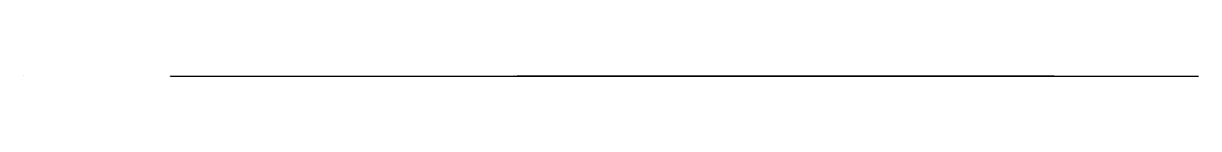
# Model space of a CAD drawing. Header units: metres. Extents: x -1 to 72750024, y 3999 to 4800.
# Drawn here: x 63150003 to 63550024, y 4149 to 4350 of the extents above; entities that cross this region are included whole.
import ezdxf

# ---------------------------------------------------------------- set-up
doc = ezdxf.new("R2010")
doc.units = ezdxf.units.M

msp = doc.modelspace()

# ---------------------------------------------------------------- linework, layer by layer
at = {"color": 7}
for p, q in [((63150003.013, 4350), (63150024.105, 4350)), ((63150003.013, 4350), (63150003.013, 4331.921)), ((63150024.105, 4331.921), (63150003.013, 4331.921)), ((63150006.026, 4343.974), (63150021.092, 4343.974)), ((63150024.105, 4350), (63150024.105, 4331.921)), ((63200000, 4350), (63199998.795, 4350)), ((63200000, 4310), (63199998.795, 4310)), ((63200000, 4270), (63199998.795, 4270)), ((63200000, 4230), (63199998.795, 4230)), ((63200000, 4190), (63199998.795, 4190)), ((63200000, 4150), (63199998.795, 4150)), ((63200000, 4342), (63199999.247, 4342)), ((63200000, 4334), (63199999.247, 4334)), ((63200000, 4326), (63199999.247, 4326)), ((63200000, 4318), (63199999.247, 4318)), ((63200000, 4302), (63199999.247, 4302)), ((63200000, 4294), (63199999.247, 4294)), ((63200000, 4286), (63199999.247, 4286)), ((63200000, 4278), (63199999.247, 4278)), ((63200000, 4262), (63199999.247, 4262)), ((63200000, 4254), (63199999.247, 4254)), ((63200000, 4246), (63199999.247, 4246)), ((63200000, 4238), (63199999.247, 4238)), ((63200000, 4222), (63199999.247, 4222)), ((63200000, 4214), (63199999.247, 4214)), ((63200000, 4206), (63199999.247, 4206)), ((63200000, 4198), (63199999.247, 4198)), ((63200000, 4182), (63199999.247, 4182)), ((63200000, 4174), (63199999.247, 4174)), ((63200000, 4166), (63199999.247, 4166)), ((63200000, 4158), (63199999.247, 4158)), ((63200000, 4150), (63200000, 4350)), ((63200000, 4150), (63550000, 4150)), ((63200000, 4150), (63200000, 4148.795)), ((63210000.001, 4150), (63210000.001, 4149.247)), ((63220000.002, 4150), (63220000.002, 4149.247)), ((63230000.003, 4150), (63230000.003, 4149.247)), ((63240000.003, 4150), (63240000.003, 4149.247)), ((63250000.001, 4150), (63250000.001, 4148.795)), ((63259999.998, 4150), (63259999.998, 4149.247)), ((63269999.996, 4150), (63269999.996, 4149.247)), ((63279999.993, 4150), (63279999.993, 4149.247)), ((63289999.991, 4150), (63289999.991, 4149.247)), ((63300000.002, 4150), (63300000.002, 4148.795)), ((63310000.006, 4150), (63310000.006, 4149.247)), ((63320000.01, 4150), (63320000.01, 4149.247)), ((63330000.015, 4150), (63330000.015, 4149.247)), ((63340000.019, 4150), (63340000.019, 4149.247)), ((63349999.996, 4150), (63349999.996, 4148.795)), ((63360000, 4150), (63360000, 4149.247)), ((63370000.005, 4150), (63370000.005, 4149.247)), ((63380000.009, 4150), (63380000.009, 4149.247)), ((63390000.013, 4150), (63390000.013, 4149.247)), ((63400000.004, 4150), (63400000.004, 4148.795)), ((63410000.008, 4150), (63410000.008, 4149.247)), ((63420000.012, 4150), (63420000.012, 4149.247)), ((63430000.003, 4150), (63430000.003, 4149.247)), ((63439999.994, 4150), (63439999.994, 4149.247)), ((63450000.012, 4150), (63450000.012, 4148.795)), ((63460000.002, 4150), (63460000.002, 4149.247)), ((63469999.993, 4150), (63469999.993, 4149.247)), ((63479999.984, 4150), (63479999.984, 4149.247)), ((63489999.975, 4150), (63489999.975, 4149.247)), ((63499999.992, 4150), (63499999.992, 4148.795)), ((63509999.983, 4150), (63509999.983, 4149.247)), ((63519999.974, 4150), (63519999.974, 4149.247)), ((63529999.964, 4150), (63529999.964, 4149.247)), ((63539999.955, 4150), (63539999.955, 4149.247)), ((63550000, 4150), (63550000, 4148.795)), ((63550003.013, 4350), (63550024.105, 4350)), ((63550003.013, 4350), (63550003.013, 4331.921)), ((63550024.105, 4331.921), (63550003.013, 4331.921)), ((63550006.026, 4343.974), (63550021.092, 4343.974)), ((63550024.105, 4350), (63550024.105, 4331.921))]:
    msp.add_line(p, q, dxfattribs=at)
at = {"color": 4}
for p, q in [((63150006.026, 4339.454), (63150021.092, 4339.454)), ((63229131.17, 4157.635), (63230250.039, 4159.639)), ((63230250.039, 4159.639), (63230258.58, 4158.926)), ((63230258.58, 4158.926), (63230626.289, 4160.178)), ((63230626.289, 4160.178), (63230679.58, 4160.036)), ((63230679.58, 4160.036), (63232547.381, 4162.685)), ((63232547.381, 4162.685), (63234174.82, 4166.815)), ((63234174.82, 4166.815), (63234894.289, 4166.438)), ((63234894.289, 4166.438), (63235106.879, 4167.63)), ((63235106.879, 4167.63), (63235125.48, 4167.904)), ((63235125.48, 4167.904), (63235679.93, 4169.003)), ((63235679.93, 4169.003), (63236087.449, 4170.363)), ((63236087.449, 4170.363), (63236892.648, 4171.024)), ((63236892.648, 4171.024), (63237144.398, 4170.103)), ((63237144.398, 4170.103), (63238221.109, 4172.523)), ((63238221.109, 4172.523), (63238235.141, 4172.676)), ((63238235.141, 4172.676), (63238317.961, 4171.309)), ((63238317.961, 4171.309), (63238369.559, 4172.693)), ((63238369.559, 4172.693), (63238395.199, 4173.16)), ((63238395.199, 4173.16), (63238422.5, 4172.441)), ((63238422.5, 4172.441), (63238646.73, 4173.239)), ((63238646.73, 4173.239), (63238765.02, 4173.254)), ((63238765.02, 4173.254), (63239385.148, 4174.569)), ((63239385.148, 4174.569), (63239392.602, 4175.23)), ((63239392.602, 4175.23), (63240166.289, 4175.509)), ((63240166.289, 4175.509), (63240191.18, 4174.743)), ((63240191.18, 4174.743), (63240203.68, 4175.627)), ((63240203.68, 4175.627), (63240243.98, 4175.59)), ((63240243.98, 4175.59), (63240340.172, 4175.808)), ((63240340.172, 4175.808), (63240529.711, 4175.851)), ((63240529.711, 4175.851), (63240651.91, 4176.376)), ((63240651.91, 4176.376), (63240668.23, 4176.533)), ((63240668.23, 4176.533), (63241222.43, 4176.734)), ((63241222.43, 4176.734), (63241389.301, 4177.695)), ((63241389.301, 4177.695), (63241769.109, 4177.823)), ((63241769.109, 4177.823), (63241824, 4178.271)), ((63241824, 4178.271), (63241846.5, 4176.973)), ((63241846.5, 4176.973), (63242545.461, 4178.179)), ((63242545.461, 4178.179), (63242613.781, 4178.457)), ((63242613.781, 4178.457), (63243063.449, 4180.251)), ((63243063.449, 4180.251), (63243256.711, 4179.958)), ((63243256.711, 4179.958), (63243587.961, 4180.26)), ((63243587.961, 4180.26), (63243673.559, 4180.392)), ((63243673.559, 4180.392), (63243798.469, 4180.561)), ((63243798.469, 4180.561), (63243918.988, 4180.757)), ((63243918.988, 4180.757), (63244157.75, 4181.121)), ((63244157.75, 4181.121), (63244178.238, 4180.496)), ((63244178.238, 4180.496), (63244575.77, 4181.877)), ((63244575.77, 4181.877), (63245518.25, 4183.562)), ((63245518.25, 4183.562), (63245764.57, 4183.646)), ((63245764.57, 4183.646), (63247142.398, 4183.514)), ((63247142.398, 4183.514), (63247240.23, 4184.209)), ((63247240.23, 4184.209), (63247537.578, 4185.885)), ((63247537.578, 4185.885), (63248204.07, 4187.469)), ((63248204.07, 4187.469), (63249075.039, 4187.841)), ((63249075.039, 4187.841), (63250024.781, 4187.817)), ((63250024.781, 4187.817), (63250807.98, 4189.868)), ((63250807.98, 4189.868), (63251673.672, 4190.603)), ((63251673.672, 4190.603), (63251957.289, 4191.005)), ((63251957.289, 4191.005), (63251968, 4190.821)), ((63251968, 4190.821), (63251990.379, 4191.136)), ((63251990.379, 4191.136), (63252326.621, 4191.418)), ((63252326.621, 4191.418), (63252363.809, 4190.843)), ((63252363.809, 4190.843), (63252528.891, 4191.659)), ((63252528.891, 4191.659), (63252640.09, 4191.509)), ((63252640.09, 4191.509), (63252647.34, 4191.698)), ((63252647.34, 4191.698), (63252651.289, 4191.735)), ((63252651.289, 4191.735), (63252820.422, 4191.873)), ((63252820.422, 4191.873), (63252960, 4190.398)), ((63252960, 4190.398), (63252970.648, 4193.215)), ((63252970.648, 4193.215), (63253260.281, 4193.142)), ((63253260.281, 4193.142), (63253643.57, 4192.639)), ((63253643.57, 4192.639), (63254230.922, 4193.392)), ((63254230.922, 4193.392), (63254240.91, 4193.478)), ((63254240.91, 4193.478), (63254378.48, 4193.737)), ((63254378.48, 4193.737), (63254479.09, 4193.73)), ((63254479.09, 4193.73), (63254544.57, 4193.833)), ((63254544.57, 4193.833), (63254628.199, 4193.918)), ((63254628.199, 4193.918), (63254660.738, 4193.976)), ((63254660.738, 4193.976), (63255075.449, 4194.576)), ((63255075.449, 4194.576), (63255286.398, 4194.558)), ((63255286.398, 4194.558), (63255716.68, 4194.805)), ((63255716.68, 4194.805), (63255952.57, 4195.764)), ((63255952.57, 4195.764), (63257579.379, 4196.787)), ((63257579.379, 4196.787), (63257606.102, 4196.663)), ((63257606.102, 4196.663), (63257634.359, 4198.619)), ((63257634.359, 4198.619), (63257848.199, 4197.998)), ((63257848.199, 4197.998), (63257865.641, 4197.493)), ((63257865.641, 4197.493), (63258095.23, 4197.791)), ((63258095.23, 4197.791), (63258186.07, 4198.928)), ((63258186.07, 4198.928), (63258189.988, 4198.174)), ((63258189.988, 4198.174), (63258315.922, 4198.007)), ((63258315.922, 4198.007), (63258421.469, 4198.168)), ((63258421.469, 4198.168), (63258529.539, 4198.141)), ((63258529.539, 4198.141), (63258589.801, 4198.574)), ((63258589.801, 4198.574), (63258707.961, 4198.18)), ((63258707.961, 4198.18), (63258818.012, 4198.537)), ((63258818.012, 4198.537), (63259836.641, 4199.164)), ((63259836.641, 4199.164), (63259896.328, 4200.297)), ((63259896.328, 4200.297), (63260074.141, 4200.59)), ((63260074.141, 4200.59), (63260127.34, 4200.081)), ((63260127.34, 4200.081), (63260368.031, 4201.376)), ((63260368.031, 4201.376), (63260546.129, 4200.43)), ((63260546.129, 4200.43), (63260727.559, 4199.973)), ((63260727.559, 4199.973), (63260834.379, 4200.923)), ((63260834.379, 4200.923), (63262573.16, 4202.94)), ((63262573.16, 4202.94), (63262699.949, 4201.797)), ((63262699.949, 4201.797), (63263508.73, 4204.209)), ((63263508.73, 4204.209), (63264146.801, 4203.33)), ((63264146.801, 4203.33), (63264198.27, 4205.344)), ((63264198.27, 4205.344), (63264281.828, 4204.372)), ((63264281.828, 4204.372), (63264423.32, 4202.03)), ((63264423.32, 4202.03), (63264679.539, 4204.765)), ((63264679.539, 4204.765), (63265119.488, 4206.169)), ((63265119.488, 4206.169), (63265141.629, 4206.628)), ((63265141.629, 4206.628), (63265173.551, 4205.372)), ((63265173.551, 4205.372), (63265997.523, 4203.987)), ((63265997.523, 4203.987), (63266417.227, 4206.656)), ((63266417.227, 4206.656), (63266565.5, 4205.399)), ((63266565.5, 4205.399), (63266956.031, 4205.154)), ((63266956.031, 4205.154), (63266965.898, 4206.585)), ((63266965.898, 4206.585), (63267017.023, 4206.313)), ((63267017.023, 4206.313), (63267038.219, 4207.435)), ((63267038.219, 4207.435), (63267380.43, 4207.451)), ((63267380.43, 4207.451), (63267705.953, 4207.622)), ((63267705.953, 4207.622), (63267968.813, 4209.782)), ((63267968.813, 4209.782), (63269179.258, 4208.864)), ((63269179.258, 4208.864), (63269306.383, 4209.319)), ((63269306.383, 4209.319), (63269362.148, 4209.728)), ((63269362.148, 4209.728), (63269895.859, 4210.739)), ((63269895.859, 4210.739), (63271835.742, 4212.451)), ((63271835.742, 4212.451), (63272025.453, 4212.829)), ((63272025.453, 4212.829), (63273274.203, 4213.291)), ((63273274.203, 4213.291), (63273589.453, 4213.315)), ((63273589.453, 4213.315), (63273972.078, 4212.609)), ((63273972.078, 4212.609), (63274252.156, 4214.555)), ((63274252.156, 4214.555), (63274273.648, 4212.649)), ((63274273.648, 4212.649), (63274345.758, 4214.341)), ((63274345.758, 4214.341), (63275441.93, 4215.409)), ((63275441.93, 4215.409), (63276065.68, 4215.805)), ((63276065.68, 4215.805), (63276301.539, 4216.113)), ((63276301.539, 4216.113), (63276679.57, 4217.223)), ((63276679.57, 4217.223), (63276706.742, 4216.75)), ((63276706.742, 4216.75), (63276755.523, 4216.554)), ((63276755.523, 4216.554), (63276927.523, 4215.959)), ((63276927.523, 4215.959), (63277071.844, 4216.535)), ((63277071.844, 4216.535), (63277131.781, 4215.277)), ((63277131.781, 4215.277), (63277132.547, 4217.56)), ((63277132.547, 4217.56), (63277533.906, 4217.49)), ((63277533.906, 4217.49), (63277847.141, 4218.893)), ((63277847.141, 4218.893), (63278901.273, 4217.931)), ((63278901.273, 4217.931), (63278926.422, 4218.535)), ((63278926.422, 4218.535), (63279102.602, 4218.626)), ((63279102.602, 4218.626), (63279222.883, 4218.859)), ((63279222.883, 4218.859), (63279929.117, 4219.824)), ((63279929.117, 4219.824), (63280087.883, 4217.384)), ((63280087.883, 4217.384), (63280282.57, 4219.872)), ((63280282.57, 4219.872), (63280479.531, 4218.857)), ((63280479.531, 4218.857), (63281033.148, 4220.047)), ((63281033.148, 4220.047), (63281621.18, 4220.18)), ((63281621.18, 4220.18), (63281677.25, 4221.579)), ((63281677.25, 4221.579), (63281792.156, 4221.211)), ((63281792.156, 4221.211), (63281911.406, 4221.548)), ((63281911.406, 4221.548), (63282056.07, 4220.701)), ((63282056.07, 4220.701), (63282429.008, 4221.418)), ((63282429.008, 4221.418), (63283110.313, 4222.732)), ((63283110.313, 4222.732), (63283648.523, 4222.747)), ((63283648.523, 4222.747), (63283854.938, 4222.632)), ((63283854.938, 4222.632), (63283997.797, 4222.586)), ((63283997.797, 4222.586), (63284072.141, 4222.678)), ((63284072.141, 4222.678), (63284447.758, 4223.312)), ((63284447.758, 4223.312), (63284466.211, 4223.292)), ((63284466.211, 4223.292), (63284471.359, 4222.835)), ((63284471.359, 4222.835), (63284894.43, 4223.896)), ((63284894.43, 4223.896), (63285378.82, 4223.919)), ((63285378.82, 4223.919), (63285394.523, 4224.725)), ((63285394.523, 4224.725), (63285424.063, 4223.902)), ((63285424.063, 4223.902), (63285772.961, 4224.385)), ((63285772.961, 4224.385), (63285812.633, 4224.286)), ((63285812.633, 4224.286), (63285872.859, 4224.93)), ((63285872.859, 4224.93), (63285983.758, 4224.552)), ((63285983.758, 4224.552), (63286062.883, 4224.272)), ((63286062.883, 4224.272), (63286183.297, 4225.038)), ((63286183.297, 4225.038), (63286745.07, 4225.724)), ((63286745.07, 4225.724), (63286820.578, 4225.139)), ((63286820.578, 4225.139), (63287024.141, 4225.976)), ((63287024.141, 4225.976), (63287206.727, 4225.398)), ((63287206.727, 4225.398), (63287587.094, 4225.646)), ((63287587.094, 4225.646), (63289557.813, 4226.375)), ((63289557.813, 4226.375), (63290135.906, 4227.531)), ((63290135.906, 4227.531), (63290213.352, 4228.574)), ((63290213.352, 4228.574), (63290232.273, 4228.814)), ((63290232.273, 4228.814), (63290414.203, 4228.819)), ((63290414.203, 4228.819), (63290806.352, 4228.833)), ((63290806.352, 4228.833), (63291126.367, 4228.384)), ((63291126.367, 4228.384), (63292022.609, 4229.639)), ((63292022.609, 4229.639), (63292314.859, 4230.001)), ((63292314.859, 4230.001), (63292324.383, 4229.89)), ((63292324.383, 4229.89), (63292325.602, 4229.862)), ((63292325.602, 4229.862), (63292488.742, 4230.141)), ((63292488.742, 4230.141), (63292511.344, 4230.012)), ((63292511.344, 4230.012), (63292523.594, 4230.027)), ((63292523.594, 4230.027), (63292603.492, 4230.139)), ((63292603.492, 4230.139), (63292729.594, 4229.878)), ((63292729.594, 4229.878), (63292765.477, 4229.981)), ((63292765.477, 4229.981), (63293304.289, 4231.489)), ((63293304.289, 4231.489), (63293500.5, 4230.684)), ((63293500.5, 4230.684), (63293576.703, 4231.042)), ((63293576.703, 4231.042), (63293675.891, 4231.389)), ((63293675.891, 4231.389), (63293813.758, 4230.748)), ((63293813.758, 4230.748), (63294718.891, 4231.883)), ((63294718.891, 4231.883), (63294849.656, 4231.49)), ((63294849.656, 4231.49), (63295123.273, 4232.248)), ((63295123.273, 4232.248), (63295283.992, 4231.977)), ((63295283.992, 4231.977), (63295475.938, 4232.552)), ((63295475.938, 4232.552), (63295811.141, 4232.586)), ((63295811.141, 4232.586), (63296260.547, 4233.457)), ((63296260.547, 4233.457), (63296507.719, 4233.314)), ((63296507.719, 4233.314), (63296535.297, 4233.281)), ((63296535.297, 4233.281), (63296622.117, 4233.95)), ((63296622.117, 4233.95), (63296651.273, 4233.29)), ((63296651.273, 4233.29), (63297116.617, 4233.76)), ((63297116.617, 4233.76), (63297249.008, 4233.983)), ((63297249.008, 4233.983), (63297454.469, 4233.777)), ((63297454.469, 4233.777), (63297991.82, 4234.37)), ((63297991.82, 4234.37), (63298005.383, 4234.627)), ((63298005.383, 4234.627), (63298390.656, 4234.766)), ((63298390.656, 4234.766), (63299031.523, 4235.685)), ((63299031.523, 4235.685), (63299053.93, 4235.068)), ((63299053.93, 4235.068), (63299160.844, 4236.355)), ((63299160.844, 4236.355), (63299189.891, 4235.764)), ((63299189.891, 4235.764), (63299362.688, 4235.04)), ((63299362.688, 4235.04), (63299391.156, 4235.531)), ((63299391.156, 4235.531), (63299684.758, 4235.603)), ((63299684.758, 4235.603), (63300400.898, 4236.992)), ((63300400.898, 4236.992), (63300575.602, 4236.5)), ((63300575.602, 4236.5), (63301208, 4237.327)), ((63301208, 4237.327), (63301246.398, 4236.873)), ((63301246.398, 4236.873), (63301691.102, 4237.435)), ((63301691.102, 4237.435), (63302423.398, 4238.145)), ((63302423.398, 4238.145), (63302965.703, 4238.028)), ((63302965.703, 4238.028), (63303092.898, 4238.803)), ((63303092.898, 4238.803), (63304158.102, 4239.89)), ((63304158.102, 4239.89), (63304311.203, 4239.553)), ((63304311.203, 4239.553), (63304730.898, 4240.085)), ((63304730.898, 4240.085), (63304764.297, 4240.088)), ((63304764.297, 4240.088), (63304845.5, 4239.868)), ((63304845.5, 4239.868), (63304913, 4240.152)), ((63304913, 4240.152), (63305075.398, 4240.505)), ((63305075.398, 4240.505), (63305079.5, 4239.989)), ((63305079.5, 4239.989), (63305194.398, 4239.519)), ((63305194.398, 4239.519), (63305305.102, 4240.224)), ((63305305.102, 4240.224), (63305429.102, 4241.218)), ((63305429.102, 4241.218), (63305636.398, 4239.745)), ((63305636.398, 4239.745), (63305744.5, 4240.455)), ((63305744.5, 4240.455), (63306563.398, 4241.563)), ((63306563.398, 4241.563), (63306629.5, 4241.569)), ((63306629.5, 4241.569), (63306982.203, 4242.017)), ((63306982.203, 4242.017), (63307076.797, 4241.426)), ((63307076.797, 4241.426), (63307360.297, 4241.656)), ((63307360.297, 4241.656), (63307396.102, 4241.226)), ((63307396.102, 4241.226), (63307488.703, 4242.244)), ((63307488.703, 4242.244), (63307618.797, 4242.011)), ((63307618.797, 4242.011), (63307751.898, 4242.245)), ((63307751.898, 4242.245), (63307843.297, 4242.189)), ((63307843.297, 4242.189), (63307944.898, 4241.815)), ((63307944.898, 4241.815), (63308065.203, 4242.37)), ((63308065.203, 4242.37), (63308236.703, 4242.425)), ((63308236.703, 4242.425), (63308346.102, 4242.697)), ((63308346.102, 4242.697), (63308757.898, 4243.162)), ((63308757.898, 4243.162), (63308881.297, 4242.921)), ((63308881.297, 4242.921), (63309076.602, 4243.359)), ((63309076.602, 4243.359), (63309092.602, 4243.5)), ((63309092.602, 4243.5), (63309264.898, 4243.348)), ((63309264.898, 4243.348), (63309305.5, 4242.974)), ((63309305.5, 4242.974), (63309404.203, 4243.351)), ((63309404.203, 4243.351), (63309967.602, 4243.773)), ((63309967.602, 4243.773), (63310620.203, 4244.749)), ((63310620.203, 4244.749), (63310975.297, 4244.89)), ((63310975.297, 4244.89), (63311340, 4244.341)), ((63311340, 4244.341), (63311491.398, 4245.537)), ((63311491.398, 4245.537), (63311558.898, 4244.715)), ((63311558.898, 4244.715), (63311572.102, 4245.324)), ((63311572.102, 4245.324), (63311786.203, 4245.92)), ((63311786.203, 4245.92), (63313309.297, 4246.527)), ((63313309.297, 4246.527), (63313363.102, 4246.495)), ((63313363.102, 4246.495), (63313487.398, 4246.574)), ((63313487.398, 4246.574), (63313590.703, 4245.774)), ((63313590.703, 4245.774), (63314171.797, 4247.12)), ((63314171.797, 4247.12), (63314225.703, 4247.457)), ((63314225.703, 4247.457), (63314313.5, 4245.852)), ((63314313.5, 4245.852), (63314535, 4247.32)), ((63314535, 4247.32), (63315386.398, 4248.111)), ((63315386.398, 4248.111), (63315483.898, 4248.011)), ((63315483.898, 4248.011), (63316100.797, 4247.72)), ((63316100.797, 4247.72), (63316114, 4248.956)), ((63316114, 4248.956), (63316165.5, 4248.825)), ((63316165.5, 4248.825), (63316415.602, 4248.712)), ((63316415.602, 4248.712), (63316619, 4248.163)), ((63316619, 4248.163), (63316786.703, 4248.575)), ((63316786.703, 4248.575), (63317039.398, 4249.415)), ((63317039.398, 4249.415), (63317169, 4247.736)), ((63317169, 4247.736), (63317962.602, 4249.892)), ((63317962.602, 4249.892), (63318229.297, 4250.271)), ((63318229.297, 4250.271), (63319130.203, 4249.424)), ((63319130.203, 4249.424), (63320327.797, 4251.512)), ((63320327.797, 4251.512), (63320490.297, 4251.901)), ((63320490.297, 4251.901), (63320541.602, 4251.802)), ((63320541.602, 4251.802), (63320759.797, 4251.597)), ((63320759.797, 4251.597), (63320899.5, 4251.678)), ((63320899.5, 4251.678), (63321065.297, 4251.745)), ((63321065.297, 4251.745), (63321111.703, 4251.272)), ((63321111.703, 4251.272), (63321180.602, 4251.908)), ((63321180.602, 4251.908), (63321197.398, 4251.933)), ((63321197.398, 4251.933), (63321260.398, 4251.797)), ((63321260.398, 4251.797), (63321519.102, 4252.023)), ((63321519.102, 4252.023), (63321601.602, 4252.711)), ((63321601.602, 4252.711), (63321801.5, 4252.361)), ((63321801.5, 4252.361), (63321892.102, 4252.382)), ((63321892.102, 4252.382), (63322049.297, 4252.384)), ((63322049.297, 4252.384), (63322178.5, 4251.785)), ((63322178.5, 4251.785), (63322183.602, 4252.975)), ((63322183.602, 4252.975), (63322242.898, 4252.557)), ((63322242.898, 4252.557), (63322326.602, 4252.746)), ((63322326.602, 4252.746), (63322823.797, 4253.092)), ((63322823.797, 4253.092), (63322994.703, 4252.368)), ((63322994.703, 4252.368), (63323178.297, 4253.247)), ((63323178.297, 4253.247), (63323213.797, 4253.2)), ((63323213.797, 4253.2), (63323225.602, 4253.239)), ((63323225.602, 4253.239), (63323915.297, 4253.808)), ((63323915.297, 4253.808), (63324121.797, 4253.948)), ((63324121.797, 4253.948), (63324521, 4254.536)), ((63324521, 4254.536), (63325001.102, 4254.023)), ((63325001.102, 4254.023), (63325120.797, 4254.604)), ((63325120.797, 4254.604), (63325265.898, 4254.688)), ((63325265.898, 4254.688), (63325357.203, 4255.083)), ((63325357.203, 4255.083), (63325549.5, 4254.521)), ((63325549.5, 4254.521), (63325598.5, 4254.218)), ((63325598.5, 4254.218), (63326060.297, 4255.114)), ((63326060.297, 4255.114), (63326130.297, 4255.287)), ((63326130.297, 4255.287), (63326711.398, 4255.938)), ((63326711.398, 4255.938), (63326801.5, 4256.158)), ((63326801.5, 4256.158), (63327472.602, 4256.23)), ((63327472.602, 4256.23), (63328505.703, 4256.231)), ((63328505.703, 4256.231), (63328548.602, 4257.169)), ((63328548.602, 4257.169), (63328791.297, 4255.95)), ((63328791.297, 4255.95), (63328972.703, 4257.27)), ((63328972.703, 4257.27), (63328980.102, 4256.59)), ((63328980.102, 4256.59), (63329309.102, 4257.41)), ((63329309.102, 4257.41), (63330414.102, 4258.378)), ((63330414.102, 4258.378), (63330739.602, 4258.26)), ((63330739.602, 4258.26), (63331021.602, 4258.428)), ((63331021.602, 4258.428), (63331131.094, 4258.236)), ((63331131.094, 4258.236), (63331444.094, 4258.694)), ((63331444.094, 4258.694), (63332242.406, 4259.767)), ((63332242.406, 4259.767), (63332255.5, 4259.304)), ((63332255.5, 4259.304), (63332323.5, 4257.55)), ((63332323.5, 4257.55), (63332902.203, 4260.056)), ((63332902.203, 4260.056), (63334001.094, 4260.439)), ((63334001.094, 4260.439), (63334292.703, 4259.485)), ((63334292.703, 4259.485), (63334741.406, 4260.698)), ((63334741.406, 4260.698), (63334887.094, 4261.36)), ((63334887.094, 4261.36), (63335184.203, 4261.318)), ((63335184.203, 4261.318), (63335410.594, 4260.445)), ((63335410.594, 4260.445), (63335628.594, 4261.354)), ((63335628.594, 4261.354), (63335824.797, 4261.324)), ((63335824.797, 4261.324), (63337262.594, 4261.546)), ((63337262.594, 4261.546), (63338163.594, 4263.36)), ((63338163.594, 4263.36), (63339244.406, 4264.308)), ((63339244.406, 4264.308), (63339435.797, 4264.285)), ((63339435.797, 4264.285), (63340819.906, 4265.13)), ((63340819.906, 4265.13), (63343077.5, 4266.244)), ((63343077.5, 4266.244), (63343320.5, 4265.577)), ((63343320.5, 4265.577), (63344239.406, 4265.785)), ((63344239.406, 4265.785), (63345444.5, 4266.326)), ((63345444.5, 4266.326), (63346060.094, 4267.796)), ((63346060.094, 4267.796), (63346184.703, 4267.609)), ((63346184.703, 4267.609), (63346748, 4268.913)), ((63346748, 4268.913), (63347501.906, 4269.209)), ((63347501.906, 4269.209), (63347667.594, 4269.492)), ((63347667.594, 4269.492), (63351770.203, 4269.319)), ((63351770.203, 4269.319), (63352730.5, 4271.882)), ((63352730.5, 4271.882), (63352772.406, 4271.637)), ((63352772.406, 4271.637), (63353299.297, 4271.271)), ((63353299.297, 4271.271), (63354450.703, 4273.283)), ((63354450.703, 4273.283), (63355353.594, 4273.535)), ((63355353.594, 4273.535), (63355683.594, 4274.194)), ((63355683.594, 4274.194), (63356001.906, 4272.763)), ((63356001.906, 4272.763), (63356638.297, 4273.578)), ((63356638.297, 4273.578), (63356827.406, 4274.86)), ((63356827.406, 4274.86), (63358931.5, 4275.544)), ((63358931.5, 4275.544), (63359458.406, 4275.185)), ((63359458.406, 4275.185), (63360959.797, 4276.904)), ((63360959.797, 4276.904), (63361063.297, 4276.543)), ((63361063.297, 4276.543), (63361109.797, 4276.519)), ((63361109.797, 4276.519), (63361536.094, 4276.877)), ((63361536.094, 4276.877), (63362321.203, 4276.787)), ((63362321.203, 4276.787), (63362324.797, 4277.086)), ((63362324.797, 4277.086), (63362625.406, 4277.544)), ((63362625.406, 4277.544), (63363394.5, 4277.335)), ((63363394.5, 4277.335), (63364344.797, 4278.593)), ((63364344.797, 4278.593), (63364576.703, 4279.199)), ((63364576.703, 4279.199), (63365546.703, 4279.259)), ((63365546.703, 4279.259), (63365888.906, 4279.981)), ((63365888.906, 4279.981), (63366458.797, 4279.309)), ((63366458.797, 4279.309), (63366528.203, 4279.206)), ((63366528.203, 4279.206), (63366656.203, 4279.533)), ((63366656.203, 4279.533), (63366897.797, 4280.089)), ((63366897.797, 4280.089), (63368259, 4280.496)), ((63368259, 4280.496), (63368951.797, 4280.93)), ((63368951.797, 4280.93), (63370064.797, 4281.895)), ((63370064.797, 4281.895), (63370967.203, 4281.905)), ((63370967.203, 4281.905), (63372078.297, 4281.12)), ((63372078.297, 4281.12), (63372205, 4283.286)), ((63372205, 4283.286), (63373526, 4283.81)), ((63373526, 4283.81), (63374222.094, 4284.527)), ((63374222.094, 4284.527), (63374551.594, 4283.805)), ((63374551.594, 4283.805), (63374844, 4283.514)), ((63374844, 4283.514), (63376955.406, 4285.626)), ((63376955.406, 4285.626), (63377515.797, 4285.971)), ((63377515.797, 4285.971), (63377958.203, 4285.701)), ((63377958.203, 4285.701), (63379428.297, 4286.799)), ((63379428.297, 4286.799), (63379827.406, 4286.833)), ((63379827.406, 4286.833), (63380274.703, 4287.254)), ((63380274.703, 4287.254), (63380703, 4287.401)), ((63380703, 4287.401), (63380961.5, 4287.519)), ((63380961.5, 4287.519), (63381197.906, 4287.802)), ((63381197.906, 4287.802), (63381936.203, 4288.663)), ((63381936.203, 4288.663), (63383653.797, 4289.275)), ((63383653.797, 4289.275), (63386369.5, 4289.478)), ((63386369.5, 4289.478), (63387722.594, 4291.487)), ((63387722.594, 4291.487), (63389214.297, 4290.645)), ((63389214.297, 4290.645), (63389408.797, 4292.621)), ((63389408.797, 4292.621), (63391891.406, 4293.636)), ((63391891.406, 4293.636), (63395101.703, 4295.248)), ((63395101.703, 4295.248), (63396334.5, 4296.195)), ((63396334.5, 4296.195), (63396793, 4295.172)), ((63396793, 4295.172), (63397581.203, 4296.54)), ((63397581.203, 4296.54), (63400382, 4298.054)), ((63400382, 4298.054), (63400623.906, 4297.104)), ((63400623.906, 4297.104), (63401286.594, 4298.292)), ((63401286.594, 4298.292), (63401892, 4298.471)), ((63401892, 4298.471), (63402288.094, 4298.891)), ((63402288.094, 4298.891), (63402566.703, 4299.337)), ((63402566.703, 4299.337), (63403362.297, 4298.875)), ((63403362.297, 4298.875), (63403595.703, 4299.265)), ((63403595.703, 4299.265), (63404085.703, 4299.932)), ((63404085.703, 4299.932), (63404156.5, 4299.81)), ((63404156.5, 4299.81), (63405374, 4300.141)), ((63405374, 4300.141), (63405785.203, 4300.514)), ((63405785.203, 4300.514), (63405934.906, 4300.414)), ((63405934.906, 4300.414), (63406939.797, 4300.647)), ((63406939.797, 4300.647), (63407100.594, 4300.968)), ((63407100.594, 4300.968), (63407974.406, 4301.792)), ((63407974.406, 4301.792), (63408258.906, 4302.044)), ((63408258.906, 4302.044), (63409565, 4302.079)), ((63409565, 4302.079), (63410149.703, 4302.351)), ((63410149.703, 4302.351), (63411544, 4303.499)), ((63411544, 4303.499), (63413243.594, 4304.41)), ((63413243.594, 4304.41), (63413386.797, 4303.862)), ((63413386.797, 4303.862), (63414048.797, 4304.056)), ((63414048.797, 4304.056), (63414858.094, 4305.088)), ((63414858.094, 4305.088), (63417491.203, 4306.427)), ((63417491.203, 4306.427), (63417835.906, 4306.502)), ((63417835.906, 4306.502), (63417885.203, 4305.91)), ((63417885.203, 4305.91), (63420554.906, 4307.775)), ((63420554.906, 4307.775), (63421086.797, 4307.191)), ((63421086.797, 4307.191), (63421199.5, 4308.152)), ((63421199.5, 4308.152), (63423022.906, 4308.287)), ((63423022.906, 4308.287), (63423107, 4308.968)), ((63423107, 4308.968), (63424551.297, 4309.709)), ((63424551.297, 4309.709), (63425347.406, 4309.771)), ((63425347.406, 4309.771), (63425522.5, 4310.064)), ((63425522.5, 4310.064), (63425619.594, 4310.06)), ((63425619.594, 4310.06), (63427364.406, 4310.388)), ((63427364.406, 4310.388), (63427449.406, 4310.931)), ((63427449.406, 4310.931), (63427653.703, 4311.005)), ((63427653.703, 4311.005), (63427818, 4311.208)), ((63427818, 4311.208), (63428575.297, 4310.905)), ((63428575.297, 4310.905), (63428689.5, 4310.707)), ((63428689.5, 4310.707), (63429291, 4311.71)), ((63429291, 4311.71), (63429368.203, 4311.748)), ((63429368.203, 4311.748), (63429845.094, 4311.685)), ((63429845.094, 4311.685), (63430378, 4312.088)), ((63430378, 4312.088), (63430427.406, 4312.201)), ((63430427.406, 4312.201), (63431070.406, 4312.695)), ((63431070.406, 4312.695), (63431248.5, 4312.571)), ((63431248.5, 4312.571), (63432098.094, 4313.003)), ((63432098.094, 4313.003), (63433578.594, 4313.753)), ((63433578.594, 4313.753), (63434216.797, 4314.086)), ((63434216.797, 4314.086), (63434610.297, 4313.583)), ((63434610.297, 4313.583), (63436029.5, 4314.97)), ((63436029.5, 4314.97), (63436362.797, 4314.128)), ((63436362.797, 4314.128), (63436736.406, 4315.087)), ((63436736.406, 4315.087), (63437290.5, 4315.081)), ((63437290.5, 4315.081), (63439739.906, 4316.764)), ((63439739.906, 4316.764), (63445064.297, 4319.241)), ((63445064.297, 4319.241), (63445297.703, 4318.004)), ((63445297.703, 4318.004), (63452237.703, 4322.414)), ((63452237.703, 4322.414), (63454041.406, 4321.797)), ((63454041.406, 4321.797), (63460902.5, 4324.837)), ((63460902.5, 4324.837), (63461025, 4326.12)), ((63461025, 4326.12), (63465154.688, 4326.759)), ((63465154.688, 4326.759), (63467043.313, 4327.678)), ((63467043.313, 4327.678), (63467415.594, 4327.93)), ((63467415.594, 4327.93), (63467417, 4327.934)), ((63467417, 4327.934), (63468934.094, 4328.389)), ((63468934.094, 4328.389), (63470754.188, 4330.03)), ((63470754.188, 4330.03), (63473737, 4330.03)), ((63473737, 4330.03), (63480458.813, 4333.773)), ((63480458.813, 4333.773), (63481305.594, 4332.825)), ((63481305.594, 4332.825), (63489234.094, 4337.059)), ((63489234.094, 4337.059), (63489724.188, 4336.057)), ((63489724.188, 4336.057), (63496299.313, 4339.525)), ((63496299.313, 4339.525), (63496790.5, 4338.871)), ((63496790.5, 4338.871), (63500341, 4340.757)), ((63500341, 4340.757), (63500552, 4340.541)), ((63500552, 4340.541), (63500864.188, 4340.849)), ((63550006.026, 4339.454), (63550021.092, 4339.454))]:
    msp.add_line(p, q, dxfattribs=at)

doc.saveas('drawing.dxf')
